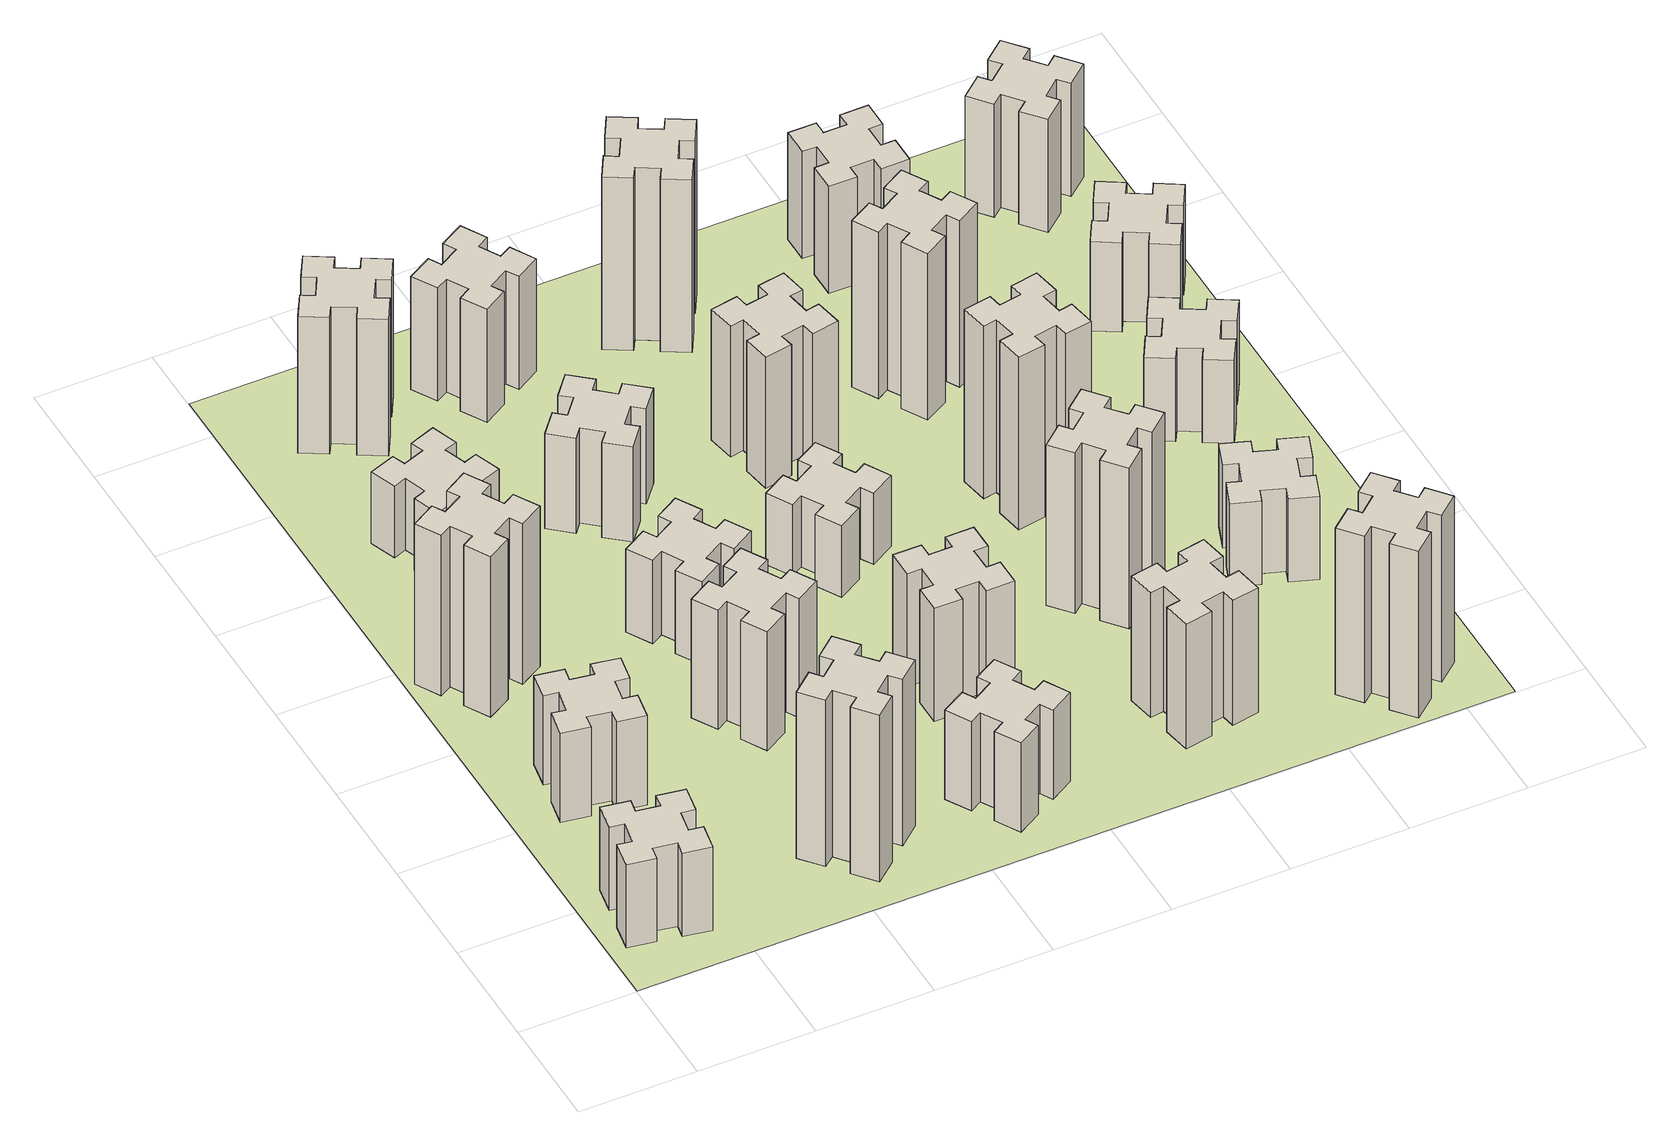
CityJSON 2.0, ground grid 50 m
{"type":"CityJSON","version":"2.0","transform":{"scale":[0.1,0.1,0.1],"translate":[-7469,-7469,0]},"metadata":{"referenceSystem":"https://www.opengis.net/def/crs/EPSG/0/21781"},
"CityObjects":{
"building1":{"type":"Building","attributes":{"class":"1000","function":"1000","usage":"1000","yearOfConstruction":2016,"roofType":"1000","measuredHeight":42,"storeysAboveGround":30,"storeysBelowGround":0},"geometry":[{"type":"Solid","lod":"1","boundaries":[[[[0,1,2,3,4,5,6,7,8,9,10,11,12,13,14,15,16,17,18,19]],[[17,16,20,21]],[[16,15,22,20]],[[15,14,23,22]],[[14,13,24,23]],[[13,12,25,24]],[[12,11,26,25]],[[11,10,27,26]],[[10,9,28,27]],[[9,8,29,28]],[[8,7,30,29]],[[7,6,31,30]],[[6,5,32,31]],[[5,4,33,32]],[[4,3,34,33]],[[3,2,35,34]],[[2,1,36,35]],[[1,0,37,36]],[[0,19,38,37]],[[19,18,39,38]],[[18,17,21,39]],[[24,25,26,27,28,29,30,31,32,33,34,35,36,37,38,39,21,20,22,23]]]]}]},
"building2":{"type":"Building","attributes":{"class":"1000","function":"1000","usage":"1000","yearOfConstruction":2016,"roofType":"1000","measuredHeight":45,"storeysAboveGround":30,"storeysBelowGround":0},"geometry":[{"type":"Solid","lod":"1","boundaries":[[[[40,41,42,43,44,45,46,47,48,49,50,51,52,53,54,55,56,57,58,59]],[[57,56,60,61]],[[56,55,62,60]],[[55,54,63,62]],[[54,53,64,63]],[[53,52,65,64]],[[52,51,66,65]],[[51,50,67,66]],[[50,49,68,67]],[[49,48,69,68]],[[48,47,70,69]],[[47,46,71,70]],[[46,45,72,71]],[[45,44,73,72]],[[44,43,74,73]],[[43,42,75,74]],[[42,41,76,75]],[[41,40,77,76]],[[40,59,78,77]],[[59,58,79,78]],[[58,57,61,79]],[[64,65,66,67,68,69,70,71,72,73,74,75,76,77,78,79,61,60,62,63]]]]}]},
"building3":{"type":"Building","attributes":{"class":"1000","function":"1000","usage":"1000","yearOfConstruction":2016,"roofType":"1000","measuredHeight":81,"storeysAboveGround":30,"storeysBelowGround":0},"geometry":[{"type":"Solid","lod":"1","boundaries":[[[[80,81,82,83,84,85,86,87,88,89,90,91,92,93,94,95,96,97,98,99]],[[97,96,100,101]],[[96,95,102,100]],[[95,94,103,102]],[[94,93,104,103]],[[93,92,105,104]],[[92,91,106,105]],[[91,90,107,106]],[[90,89,108,107]],[[89,88,109,108]],[[88,87,110,109]],[[87,86,111,110]],[[86,85,112,111]],[[85,84,113,112]],[[84,83,114,113]],[[83,82,115,114]],[[82,81,116,115]],[[81,80,117,116]],[[80,99,118,117]],[[99,98,119,118]],[[98,97,101,119]],[[104,105,106,107,108,109,110,111,112,113,114,115,116,117,118,119,101,100,102,103]]]]}]},
"building4":{"type":"Building","attributes":{"class":"1000","function":"1000","usage":"1000","yearOfConstruction":2016,"roofType":"1000","measuredHeight":84,"storeysAboveGround":30,"storeysBelowGround":0},"geometry":[{"type":"Solid","lod":"1","boundaries":[[[[120,121,122,123,124,125,126,127,128,129,130,131,132,133,134,135,136,137,138,139]],[[137,136,140,141]],[[136,135,142,140]],[[135,134,143,142]],[[134,133,144,143]],[[133,132,145,144]],[[132,131,146,145]],[[131,130,147,146]],[[130,129,148,147]],[[129,128,149,148]],[[128,127,150,149]],[[127,126,151,150]],[[126,125,152,151]],[[125,124,153,152]],[[124,123,154,153]],[[123,122,155,154]],[[122,121,156,155]],[[121,120,157,156]],[[120,139,158,157]],[[139,138,159,158]],[[138,137,141,159]],[[144,145,146,147,148,149,150,151,152,153,154,155,156,157,158,159,141,140,142,143]]]]}]},
"building5":{"type":"Building","attributes":{"class":"1000","function":"1000","usage":"1000","yearOfConstruction":2016,"roofType":"1000","measuredHeight":36,"storeysAboveGround":30,"storeysBelowGround":0},"geometry":[{"type":"Solid","lod":"1","boundaries":[[[[160,161,162,163,164,165,166,167,168,169,170,171,172,173,174,175,176,177,178,179]],[[177,176,180,181]],[[176,175,182,180]],[[175,174,183,182]],[[174,173,184,183]],[[173,172,185,184]],[[172,171,186,185]],[[171,170,187,186]],[[170,169,188,187]],[[169,168,189,188]],[[168,167,190,189]],[[167,166,191,190]],[[166,165,192,191]],[[165,164,193,192]],[[164,163,194,193]],[[163,162,195,194]],[[162,161,196,195]],[[161,160,197,196]],[[160,179,198,197]],[[179,178,199,198]],[[178,177,181,199]],[[184,185,186,187,188,189,190,191,192,193,194,195,196,197,198,199,181,180,182,183]]]]}]},
"building6":{"type":"Building","attributes":{"class":"1000","function":"1000","usage":"1000","yearOfConstruction":2016,"roofType":"1000","measuredHeight":69,"storeysAboveGround":30,"storeysBelowGround":0},"geometry":[{"type":"Solid","lod":"1","boundaries":[[[[200,201,202,203,204,205,206,207,208,209,210,211,212,213,214,215,216,217,218,219]],[[217,216,220,221]],[[216,215,222,220]],[[215,214,223,222]],[[214,213,224,223]],[[213,212,225,224]],[[212,211,226,225]],[[211,210,227,226]],[[210,209,228,227]],[[209,208,229,228]],[[208,207,230,229]],[[207,206,231,230]],[[206,205,232,231]],[[205,204,233,232]],[[204,203,234,233]],[[203,202,235,234]],[[202,201,236,235]],[[201,200,237,236]],[[200,219,238,237]],[[219,218,239,238]],[[218,217,221,239]],[[224,225,226,227,228,229,230,231,232,233,234,235,236,237,238,239,221,220,222,223]]]]}]},
"building7":{"type":"Building","attributes":{"class":"1000","function":"1000","usage":"1000","yearOfConstruction":2016,"roofType":"1000","measuredHeight":60,"storeysAboveGround":30,"storeysBelowGround":0},"geometry":[{"type":"Solid","lod":"1","boundaries":[[[[240,241,242,243,244,245,246,247,248,249,250,251,252,253,254,255,256,257,258,259]],[[257,256,260,261]],[[256,255,262,260]],[[255,254,263,262]],[[254,253,264,263]],[[253,252,265,264]],[[252,251,266,265]],[[251,250,267,266]],[[250,249,268,267]],[[249,248,269,268]],[[248,247,270,269]],[[247,246,271,270]],[[246,245,272,271]],[[245,244,273,272]],[[244,243,274,273]],[[243,242,275,274]],[[242,241,276,275]],[[241,240,277,276]],[[240,259,278,277]],[[259,258,279,278]],[[258,257,261,279]],[[264,265,266,267,268,269,270,271,272,273,274,275,276,277,278,279,261,260,262,263]]]]}]},
"building8":{"type":"Building","attributes":{"class":"1000","function":"1000","usage":"1000","yearOfConstruction":2016,"roofType":"1000","measuredHeight":42,"storeysAboveGround":30,"storeysBelowGround":0},"geometry":[{"type":"Solid","lod":"1","boundaries":[[[[280,281,282,283,284,285,286,287,288,289,290,291,292,293,294,295,296,297,298,299]],[[297,296,300,301]],[[296,295,302,300]],[[295,294,303,302]],[[294,293,304,303]],[[293,292,305,304]],[[292,291,306,305]],[[291,290,307,306]],[[290,289,308,307]],[[289,288,309,308]],[[288,287,310,309]],[[287,286,311,310]],[[286,285,312,311]],[[285,284,313,312]],[[284,283,314,313]],[[283,282,315,314]],[[282,281,316,315]],[[281,280,317,316]],[[280,299,318,317]],[[299,298,319,318]],[[298,297,301,319]],[[304,305,306,307,308,309,310,311,312,313,314,315,316,317,318,319,301,300,302,303]]]]}]},
"building9":{"type":"Building","attributes":{"class":"1000","function":"1000","usage":"1000","yearOfConstruction":2016,"roofType":"1000","measuredHeight":48,"storeysAboveGround":30,"storeysBelowGround":0},"geometry":[{"type":"Solid","lod":"1","boundaries":[[[[320,321,322,323,324,325,326,327,328,329,330,331,332,333,334,335,336,337,338,339]],[[337,336,340,341]],[[336,335,342,340]],[[335,334,343,342]],[[334,333,344,343]],[[333,332,345,344]],[[332,331,346,345]],[[331,330,347,346]],[[330,329,348,347]],[[329,328,349,348]],[[328,327,350,349]],[[327,326,351,350]],[[326,325,352,351]],[[325,324,353,352]],[[324,323,354,353]],[[323,322,355,354]],[[322,321,356,355]],[[321,320,357,356]],[[320,339,358,357]],[[339,338,359,358]],[[338,337,341,359]],[[344,345,346,347,348,349,350,351,352,353,354,355,356,357,358,359,341,340,342,343]]]]}]},
"building10":{"type":"Building","attributes":{"class":"1000","function":"1000","usage":"1000","yearOfConstruction":2016,"roofType":"1000","measuredHeight":45,"storeysAboveGround":30,"storeysBelowGround":0},"geometry":[{"type":"Solid","lod":"1","boundaries":[[[[360,361,362,363,364,365,366,367,368,369,370,371,372,373,374,375,376,377,378,379]],[[377,376,380,381]],[[376,375,382,380]],[[375,374,383,382]],[[374,373,384,383]],[[373,372,385,384]],[[372,371,386,385]],[[371,370,387,386]],[[370,369,388,387]],[[369,368,389,388]],[[368,367,390,389]],[[367,366,391,390]],[[366,365,392,391]],[[365,364,393,392]],[[364,363,394,393]],[[363,362,395,394]],[[362,361,396,395]],[[361,360,397,396]],[[360,379,398,397]],[[379,378,399,398]],[[378,377,381,399]],[[384,385,386,387,388,389,390,391,392,393,394,395,396,397,398,399,381,380,382,383]]]]}]},
"building11":{"type":"Building","attributes":{"class":"1000","function":"1000","usage":"1000","yearOfConstruction":2016,"roofType":"1000","measuredHeight":57,"storeysAboveGround":30,"storeysBelowGround":0},"geometry":[{"type":"Solid","lod":"1","boundaries":[[[[400,401,402,403,404,405,406,407,408,409,410,411,412,413,414,415,416,417,418,419]],[[417,416,420,421]],[[416,415,422,420]],[[415,414,423,422]],[[414,413,424,423]],[[413,412,425,424]],[[412,411,426,425]],[[411,410,427,426]],[[410,409,428,427]],[[409,408,429,428]],[[408,407,430,429]],[[407,406,431,430]],[[406,405,432,431]],[[405,404,433,432]],[[404,403,434,433]],[[403,402,435,434]],[[402,401,436,435]],[[401,400,437,436]],[[400,419,438,437]],[[419,418,439,438]],[[418,417,421,439]],[[424,425,426,427,428,429,430,431,432,433,434,435,436,437,438,439,421,420,422,423]]]]}]},
"building12":{"type":"Building","attributes":{"class":"1000","function":"1000","usage":"1000","yearOfConstruction":2016,"roofType":"1000","measuredHeight":57,"storeysAboveGround":30,"storeysBelowGround":0},"geometry":[{"type":"Solid","lod":"1","boundaries":[[[[440,441,442,443,444,445,446,447,448,449,450,451,452,453,454,455,456,457,458,459]],[[457,456,460,461]],[[456,455,462,460]],[[455,454,463,462]],[[454,453,464,463]],[[453,452,465,464]],[[452,451,466,465]],[[451,450,467,466]],[[450,449,468,467]],[[449,448,469,468]],[[448,447,470,469]],[[447,446,471,470]],[[446,445,472,471]],[[445,444,473,472]],[[444,443,474,473]],[[443,442,475,474]],[[442,441,476,475]],[[441,440,477,476]],[[440,459,478,477]],[[459,458,479,478]],[[458,457,461,479]],[[464,465,466,467,468,469,470,471,472,473,474,475,476,477,478,479,461,460,462,463]]]]}]},
"building13":{"type":"Building","attributes":{"class":"1000","function":"1000","usage":"1000","yearOfConstruction":2016,"roofType":"1000","measuredHeight":36,"storeysAboveGround":30,"storeysBelowGround":0},"geometry":[{"type":"Solid","lod":"1","boundaries":[[[[480,481,482,483,484,485,486,487,488,489,490,491,492,493,494,495,496,497,498,499]],[[497,496,500,501]],[[496,495,502,500]],[[495,494,503,502]],[[494,493,504,503]],[[493,492,505,504]],[[492,491,506,505]],[[491,490,507,506]],[[490,489,508,507]],[[489,488,509,508]],[[488,487,510,509]],[[487,486,511,510]],[[486,485,512,511]],[[485,484,513,512]],[[484,483,514,513]],[[483,482,515,514]],[[482,481,516,515]],[[481,480,517,516]],[[480,499,518,517]],[[499,498,519,518]],[[498,497,501,519]],[[504,505,506,507,508,509,510,511,512,513,514,515,516,517,518,519,501,500,502,503]]]]}]},
"building14":{"type":"Building","attributes":{"class":"1000","function":"1000","usage":"1000","yearOfConstruction":2016,"roofType":"1000","measuredHeight":66,"storeysAboveGround":30,"storeysBelowGround":0},"geometry":[{"type":"Solid","lod":"1","boundaries":[[[[520,521,522,523,524,525,526,527,528,529,530,531,532,533,534,535,536,537,538,539]],[[537,536,540,541]],[[536,535,542,540]],[[535,534,543,542]],[[534,533,544,543]],[[533,532,545,544]],[[532,531,546,545]],[[531,530,547,546]],[[530,529,548,547]],[[529,528,549,548]],[[528,527,550,549]],[[527,526,551,550]],[[526,525,552,551]],[[525,524,553,552]],[[524,523,554,553]],[[523,522,555,554]],[[522,521,556,555]],[[521,520,557,556]],[[520,539,558,557]],[[539,538,559,558]],[[538,537,541,559]],[[544,545,546,547,548,549,550,551,552,553,554,555,556,557,558,559,541,540,542,543]]]]}]},
"building15":{"type":"Building","attributes":{"class":"1000","function":"1000","usage":"1000","yearOfConstruction":2016,"roofType":"1000","measuredHeight":63,"storeysAboveGround":30,"storeysBelowGround":0},"geometry":[{"type":"Solid","lod":"1","boundaries":[[[[560,561,562,563,564,565,566,567,568,569,570,571,572,573,574,575,576,577,578,579]],[[577,576,580,581]],[[576,575,582,580]],[[575,574,583,582]],[[574,573,584,583]],[[573,572,585,584]],[[572,571,586,585]],[[571,570,587,586]],[[570,569,588,587]],[[569,568,589,588]],[[568,567,590,589]],[[567,566,591,590]],[[566,565,592,591]],[[565,564,593,592]],[[564,563,594,593]],[[563,562,595,594]],[[562,561,596,595]],[[561,560,597,596]],[[560,579,598,597]],[[579,578,599,598]],[[578,577,581,599]],[[584,585,586,587,588,589,590,591,592,593,594,595,596,597,598,599,581,580,582,583]]]]}]},
"building16":{"type":"Building","attributes":{"class":"1000","function":"1000","usage":"1000","yearOfConstruction":2016,"roofType":"1000","measuredHeight":87,"storeysAboveGround":30,"storeysBelowGround":0},"geometry":[{"type":"Solid","lod":"1","boundaries":[[[[600,601,602,603,604,605,606,607,608,609,610,611,612,613,614,615,616,617,618,619]],[[617,616,620,621]],[[616,615,622,620]],[[615,614,623,622]],[[614,613,624,623]],[[613,612,625,624]],[[612,611,626,625]],[[611,610,627,626]],[[610,609,628,627]],[[609,608,629,628]],[[608,607,630,629]],[[607,606,631,630]],[[606,605,632,631]],[[605,604,633,632]],[[604,603,634,633]],[[603,602,635,634]],[[602,601,636,635]],[[601,600,637,636]],[[600,619,638,637]],[[619,618,639,638]],[[618,617,621,639]],[[624,625,626,627,628,629,630,631,632,633,634,635,636,637,638,639,621,620,622,623]]]]}]},
"building17":{"type":"Building","attributes":{"class":"1000","function":"1000","usage":"1000","yearOfConstruction":2016,"roofType":"1000","measuredHeight":81,"storeysAboveGround":30,"storeysBelowGround":0},"geometry":[{"type":"Solid","lod":"1","boundaries":[[[[640,641,642,643,644,645,646,647,648,649,650,651,652,653,654,655,656,657,658,659]],[[657,656,660,661]],[[656,655,662,660]],[[655,654,663,662]],[[654,653,664,663]],[[653,652,665,664]],[[652,651,666,665]],[[651,650,667,666]],[[650,649,668,667]],[[649,648,669,668]],[[648,647,670,669]],[[647,646,671,670]],[[646,645,672,671]],[[645,644,673,672]],[[644,643,674,673]],[[643,642,675,674]],[[642,641,676,675]],[[641,640,677,676]],[[640,659,678,677]],[[659,658,679,678]],[[658,657,661,679]],[[664,665,666,667,668,669,670,671,672,673,674,675,676,677,678,679,661,660,662,663]]]]}]},
"building18":{"type":"Building","attributes":{"class":"1000","function":"1000","usage":"1000","yearOfConstruction":2016,"roofType":"1000","measuredHeight":87,"storeysAboveGround":30,"storeysBelowGround":0},"geometry":[{"type":"Solid","lod":"1","boundaries":[[[[680,681,682,683,684,685,686,687,688,689,690,691,692,693,694,695,696,697,698,699]],[[697,696,700,701]],[[696,695,702,700]],[[695,694,703,702]],[[694,693,704,703]],[[693,692,705,704]],[[692,691,706,705]],[[691,690,707,706]],[[690,689,708,707]],[[689,688,709,708]],[[688,687,710,709]],[[687,686,711,710]],[[686,685,712,711]],[[685,684,713,712]],[[684,683,714,713]],[[683,682,715,714]],[[682,681,716,715]],[[681,680,717,716]],[[680,699,718,717]],[[699,698,719,718]],[[698,697,701,719]],[[704,705,706,707,708,709,710,711,712,713,714,715,716,717,718,719,701,700,702,703]]]]}]},
"building19":{"type":"Building","attributes":{"class":"1000","function":"1000","usage":"1000","yearOfConstruction":2016,"roofType":"1000","measuredHeight":84,"storeysAboveGround":30,"storeysBelowGround":0},"geometry":[{"type":"Solid","lod":"1","boundaries":[[[[720,721,722,723,724,725,726,727,728,729,730,731,732,733,734,735,736,737,738,739]],[[737,736,740,741]],[[736,735,742,740]],[[735,734,743,742]],[[734,733,744,743]],[[733,732,745,744]],[[732,731,746,745]],[[731,730,747,746]],[[730,729,748,747]],[[729,728,749,748]],[[728,727,750,749]],[[727,726,751,750]],[[726,725,752,751]],[[725,724,753,752]],[[724,723,754,753]],[[723,722,755,754]],[[722,721,756,755]],[[721,720,757,756]],[[720,739,758,757]],[[739,738,759,758]],[[738,737,741,759]],[[744,745,746,747,748,749,750,751,752,753,754,755,756,757,758,759,741,740,742,743]]]]}]},
"building20":{"type":"Building","attributes":{"class":"1000","function":"1000","usage":"1000","yearOfConstruction":2016,"roofType":"1000","measuredHeight":84,"storeysAboveGround":30,"storeysBelowGround":0},"geometry":[{"type":"Solid","lod":"1","boundaries":[[[[760,761,762,763,764,765,766,767,768,769,770,771,772,773,774,775,776,777,778,779]],[[777,776,780,781]],[[776,775,782,780]],[[775,774,783,782]],[[774,773,784,783]],[[773,772,785,784]],[[772,771,786,785]],[[771,770,787,786]],[[770,769,788,787]],[[769,768,789,788]],[[768,767,790,789]],[[767,766,791,790]],[[766,765,792,791]],[[765,764,793,792]],[[764,763,794,793]],[[763,762,795,794]],[[762,761,796,795]],[[761,760,797,796]],[[760,779,798,797]],[[779,778,799,798]],[[778,777,781,799]],[[784,785,786,787,788,789,790,791,792,793,794,795,796,797,798,799,781,780,782,783]]]]}]},
"building21":{"type":"Building","attributes":{"class":"1000","function":"1000","usage":"1000","yearOfConstruction":2016,"roofType":"1000","measuredHeight":42,"storeysAboveGround":30,"storeysBelowGround":0},"geometry":[{"type":"Solid","lod":"1","boundaries":[[[[800,801,802,803,804,805,806,807,808,809,810,811,812,813,814,815,816,817,818,819]],[[817,816,820,821]],[[816,815,822,820]],[[815,814,823,822]],[[814,813,824,823]],[[813,812,825,824]],[[812,811,826,825]],[[811,810,827,826]],[[810,809,828,827]],[[809,808,829,828]],[[808,807,830,829]],[[807,806,831,830]],[[806,805,832,831]],[[805,804,833,832]],[[804,803,834,833]],[[803,802,835,834]],[[802,801,836,835]],[[801,800,837,836]],[[800,819,838,837]],[[819,818,839,838]],[[818,817,821,839]],[[824,825,826,827,828,829,830,831,832,833,834,835,836,837,838,839,821,820,822,823]]]]}]},
"building22":{"type":"Building","attributes":{"class":"1000","function":"1000","usage":"1000","yearOfConstruction":2016,"roofType":"1000","measuredHeight":54,"storeysAboveGround":30,"storeysBelowGround":0},"geometry":[{"type":"Solid","lod":"1","boundaries":[[[[840,841,842,843,844,845,846,847,848,849,850,851,852,853,854,855,856,857,858,859]],[[857,856,860,861]],[[856,855,862,860]],[[855,854,863,862]],[[854,853,864,863]],[[853,852,865,864]],[[852,851,866,865]],[[851,850,867,866]],[[850,849,868,867]],[[849,848,869,868]],[[848,847,870,869]],[[847,846,871,870]],[[846,845,872,871]],[[845,844,873,872]],[[844,843,874,873]],[[843,842,875,874]],[[842,841,876,875]],[[841,840,877,876]],[[840,859,878,877]],[[859,858,879,878]],[[858,857,861,879]],[[864,865,866,867,868,869,870,871,872,873,874,875,876,877,878,879,861,860,862,863]]]]}]},
"building23":{"type":"Building","attributes":{"class":"1000","function":"1000","usage":"1000","yearOfConstruction":2016,"roofType":"1000","measuredHeight":42,"storeysAboveGround":30,"storeysBelowGround":0},"geometry":[{"type":"Solid","lod":"1","boundaries":[[[[880,881,882,883,884,885,886,887,888,889,890,891,892,893,894,895,896,897,898,899]],[[897,896,900,901]],[[896,895,902,900]],[[895,894,903,902]],[[894,893,904,903]],[[893,892,905,904]],[[892,891,906,905]],[[891,890,907,906]],[[890,889,908,907]],[[889,888,909,908]],[[888,887,910,909]],[[887,886,911,910]],[[886,885,912,911]],[[885,884,913,912]],[[884,883,914,913]],[[883,882,915,914]],[[882,881,916,915]],[[881,880,917,916]],[[880,899,918,917]],[[899,898,919,918]],[[898,897,901,919]],[[904,905,906,907,908,909,910,911,912,913,914,915,916,917,918,919,901,900,902,903]]]]}]},
"building24":{"type":"Building","attributes":{"class":"1000","function":"1000","usage":"1000","yearOfConstruction":2016,"roofType":"1000","measuredHeight":45,"storeysAboveGround":30,"storeysBelowGround":0},"geometry":[{"type":"Solid","lod":"1","boundaries":[[[[920,921,922,923,924,925,926,927,928,929,930,931,932,933,934,935,936,937,938,939]],[[937,936,940,941]],[[936,935,942,940]],[[935,934,943,942]],[[934,933,944,943]],[[933,932,945,944]],[[932,931,946,945]],[[931,930,947,946]],[[930,929,948,947]],[[929,928,949,948]],[[928,927,950,949]],[[927,926,951,950]],[[926,925,952,951]],[[925,924,953,952]],[[924,923,954,953]],[[923,922,955,954]],[[922,921,956,955]],[[921,920,957,956]],[[920,939,958,957]],[[939,938,959,958]],[[938,937,941,959]],[[944,945,946,947,948,949,950,951,952,953,954,955,956,957,958,959,941,940,942,943]]]]}]},
"building25":{"type":"Building","attributes":{"class":"1000","function":"1000","usage":"1000","yearOfConstruction":2016,"roofType":"1000","measuredHeight":57,"storeysAboveGround":30,"storeysBelowGround":0},"geometry":[{"type":"Solid","lod":"1","boundaries":[[[[960,961,962,963,964,965,966,967,968,969,970,971,972,973,974,975,976,977,978,979]],[[977,976,980,981]],[[976,975,982,980]],[[975,974,983,982]],[[974,973,984,983]],[[973,972,985,984]],[[972,971,986,985]],[[971,970,987,986]],[[970,969,988,987]],[[969,968,989,988]],[[968,967,990,989]],[[967,966,991,990]],[[966,965,992,991]],[[965,964,993,992]],[[964,963,994,993]],[[963,962,995,994]],[[962,961,996,995]],[[961,960,997,996]],[[960,979,998,997]],[[979,978,999,998]],[[978,977,981,999]],[[984,985,986,987,988,989,990,991,992,993,994,995,996,997,998,999,981,980,982,983]]]]}]},
"landuse1":{"type":"LandUse","attributes":{"name":"plot1","function":"1010"},"geometry":[{"type":"MultiSurface","lod":"1","boundaries":[[[1000,1001,1002,1003]]]}]}
},
"vertices":[
[375,307,0],[392,405,0],[451,395,0],[472,513,0],[354,534,0],[344,475,0],[245,492,0],[256,551,0],[137,572,0],[117,454,0],[176,444,0],[158,345,0],[99,356,0],[78,237,0],[197,217,0],[207,276,0],[305,258,0],[295,199,0],[413,178,0],[434,297,0],[305,258,420],[295,199,420],[207,276,420],[197,217,420],[78,237,420],[99,356,420],[158,345,420],[176,444,420],[117,454,420],[137,572,420],[256,551,420],[245,492,420],[344,475,420],[354,534,420],[472,513,420],[451,395,420],[392,405,420],[375,307,420],[434,297,420],[413,178,420],
[276,1184,0],[258,1085,0],[199,1096,0],[178,977,0],[297,957,0],[307,1016,0],[405,998,0],[395,939,0],[513,918,0],[534,1037,0],[475,1047,0],[492,1145,0],[551,1135,0],[572,1253,0],[454,1274,0],[444,1215,0],[345,1232,0],[356,1291,0],[237,1312,0],[217,1194,0],[345,1232,450],[356,1291,450],[444,1215,450],[454,1274,450],[572,1253,450],[551,1135,450],[492,1145,450],[475,1047,450],[534,1037,450],[513,918,450],[395,939,450],[405,998,450],[307,1016,450],[297,957,450],[178,977,450],[199,1096,450],[258,1085,450],[276,1184,450],[217,1194,450],[237,1312,450],
[264,1976,0],[177,1926,0],[147,1978,0],[43,1918,0],[103,1814,0],[155,1844,0],[205,1757,0],[153,1727,0],[213,1623,0],[317,1683,0],[287,1735,0],[374,1785,0],[404,1733,0],[508,1793,0],[448,1897,0],[396,1867,0],[346,1954,0],[398,1984,0],[338,2088,0],[234,2028,0],[346,1954,810],[398,1984,810],[396,1867,810],[448,1897,810],[508,1793,810],[404,1733,810],[374,1785,810],[287,1735,810],[317,1683,810],[213,1623,810],[153,1727,810],[205,1757,810],[155,1844,810],[103,1814,810],[43,1918,810],[147,1978,810],[177,1926,810],[264,1976,810],[234,2028,810],[338,2088,810],
[999,343,0],[1063,266,0],[1017,228,0],[1094,136,0],[1186,213,0],[1148,259,0],[1224,323,0],[1263,277,0],[1355,354,0],[1278,446,0],[1232,408,0],[1167,484,0],[1213,523,0],[1136,615,0],[1044,538,0],[1083,492,0],[1006,427,0],[968,473,0],[876,396,0],[953,304,0],[1006,427,840],[968,473,840],[1083,492,840],[1044,538,840],[1136,615,840],[1213,523,840],[1167,484,840],[1232,408,840],[1278,446,840],[1355,354,840],[1263,277,840],[1224,323,840],[1148,259,840],[1186,213,840],[1094,136,840],[1017,228,840],[1063,266,840],[999,343,840],[953,304,840],[876,396,840],
[466,2475,0],[560,2509,0],[580,2453,0],[693,2494,0],[652,2607,0],[596,2586,0],[562,2680,0],[618,2700,0],[577,2813,0],[464,2772,0],[485,2716,0],[391,2682,0],[370,2738,0],[257,2697,0],[299,2584,0],[355,2605,0],[389,2511,0],[333,2490,0],[374,2377,0],[487,2419,0],[389,2511,360],[333,2490,360],[355,2605,360],[299,2584,360],[257,2697,360],[370,2738,360],[391,2682,360],[485,2716,360],[464,2772,360],[577,2813,360],[618,2700,360],[562,2680,360],[596,2586,360],[652,2607,360],[693,2494,360],[580,2453,360],[560,2509,360],[466,2475,360],[487,2419,360],[374,2377,360],
[546,3237,0],[596,3324,0],[648,3294,0],[708,3398,0],[604,3458,0],[574,3406,0],[487,3456,0],[517,3508,0],[413,3568,0],[353,3464,0],[405,3434,0],[355,3347,0],[303,3377,0],[243,3273,0],[347,3213,0],[377,3265,0],[464,3215,0],[434,3163,0],[538,3103,0],[598,3207,0],[464,3215,690],[434,3163,690],[377,3265,690],[347,3213,690],[243,3273,690],[303,3377,690],[355,3347,690],[405,3434,690],[353,3464,690],[413,3568,690],[517,3508,690],[487,3456,690],[574,3406,690],[604,3458,690],[708,3398,690],[648,3294,690],[596,3324,690],[546,3237,690],[598,3207,690],[538,3103,690],
[995,1204,0],[1045,1117,0],[993,1087,0],[1053,983,0],[1157,1043,0],[1127,1095,0],[1214,1145,0],[1244,1093,0],[1348,1153,0],[1288,1257,0],[1236,1227,0],[1186,1314,0],[1238,1344,0],[1178,1448,0],[1074,1388,0],[1104,1336,0],[1017,1286,0],[987,1338,0],[883,1278,0],[943,1174,0],[1017,1286,600],[987,1338,600],[1104,1336,600],[1074,1388,600],[1178,1448,600],[1238,1344,600],[1186,1314,600],[1236,1227,600],[1288,1257,600],[1348,1153,600],[1244,1093,600],[1214,1145,600],[1127,1095,600],[1157,1043,600],[1053,983,600],[993,1087,600],[1045,1117,600],[995,1204,600],[943,1174,600],[883,1278,600],
[1104,1876,0],[1017,1826,0],[987,1878,0],[883,1818,0],[943,1714,0],[995,1744,0],[1045,1657,0],[993,1627,0],[1053,1523,0],[1157,1583,0],[1127,1635,0],[1214,1685,0],[1244,1633,0],[1348,1693,0],[1288,1797,0],[1236,1767,0],[1186,1854,0],[1238,1884,0],[1178,1988,0],[1074,1928,0],[1186,1854,420],[1238,1884,420],[1236,1767,420],[1288,1797,420],[1348,1693,420],[1244,1633,420],[1214,1685,420],[1127,1635,420],[1157,1583,420],[1053,1523,420],[993,1627,420],[1045,1657,420],[995,1744,420],[943,1714,420],[883,1818,420],[987,1878,420],[1017,1826,420],[1104,1876,420],[1074,1928,420],[1178,1988,420],
[1063,2604,0],[999,2528,0],[953,2566,0],[876,2474,0],[968,2397,0],[1006,2443,0],[1083,2379,0],[1044,2333,0],[1136,2256,0],[1213,2348,0],[1167,2386,0],[1232,2463,0],[1278,2424,0],[1355,2516,0],[1263,2593,0],[1224,2547,0],[1148,2612,0],[1186,2658,0],[1094,2735,0],[1017,2643,0],[1148,2612,480],[1186,2658,480],[1224,2547,480],[1263,2593,480],[1355,2516,480],[1278,2424,480],[1232,2463,480],[1167,2386,480],[1213,2348,480],[1136,2256,480],[1044,2333,480],[1083,2379,480],[1006,2443,480],[968,2397,480],[876,2474,480],[953,2566,480],[999,2528,480],[1063,2604,480],[1017,2643,480],[1094,2735,480],
[1876,387,0],[1826,474,0],[1878,504,0],[1818,608,0],[1714,548,0],[1744,496,0],[1657,446,0],[1627,498,0],[1523,438,0],[1583,334,0],[1635,364,0],[1685,277,0],[1633,247,0],[1693,143,0],[1797,203,0],[1767,255,0],[1854,305,0],[1884,253,0],[1988,313,0],[1928,417,0],[1854,305,450],[1884,253,450],[1767,255,450],[1797,203,450],[1693,143,450],[1633,247,450],[1685,277,450],[1635,364,450],[1583,334,450],[1523,438,450],[1627,498,450],[1657,446,450],[1744,496,450],[1714,548,450],[1818,608,450],[1878,504,450],[1826,474,450],[1876,387,450],[1928,417,450],[1988,313,450],
[1027,3215,0],[1114,3265,0],[1144,3213,0],[1248,3273,0],[1188,3377,0],[1136,3347,0],[1086,3434,0],[1138,3464,0],[1078,3568,0],[974,3508,0],[1004,3456,0],[917,3406,0],[887,3458,0],[783,3398,0],[843,3294,0],[895,3324,0],[945,3237,0],[893,3207,0],[953,3103,0],[1057,3163,0],[945,3237,570],[893,3207,570],[895,3324,570],[843,3294,570],[783,3398,570],[887,3458,570],[917,3406,570],[1004,3456,570],[974,3508,570],[1078,3568,570],[1138,3464,570],[1086,3434,570],[1136,3347,570],[1188,3377,570],[1248,3273,570],[1144,3213,570],[1114,3265,570],[1027,3215,570],[1057,3163,570],[953,3103,570],
[1905,1125,0],[1805,1125,0],[1805,1185,0],[1685,1185,0],[1685,1065,0],[1745,1065,0],[1745,965,0],[1685,965,0],[1685,845,0],[1805,845,0],[1805,905,0],[1905,905,0],[1905,845,0],[2025,845,0],[2025,965,0],[1965,965,0],[1965,1065,0],[2025,1065,0],[2025,1185,0],[1905,1185,0],[1965,1065,570],[2025,1065,570],[1965,965,570],[2025,965,570],[2025,845,570],[1905,845,570],[1905,905,570],[1805,905,570],[1805,845,570],[1685,845,570],[1685,965,570],[1745,965,570],[1745,1065,570],[1685,1065,570],[1685,1185,570],[1805,1185,570],[1805,1125,570],[1905,1125,570],[1905,1185,570],[2025,1185,570],
[1876,1867,0],[1826,1954,0],[1878,1984,0],[1818,2088,0],[1714,2028,0],[1744,1976,0],[1657,1926,0],[1627,1978,0],[1523,1918,0],[1583,1814,0],[1635,1844,0],[1685,1757,0],[1633,1727,0],[1693,1623,0],[1797,1683,0],[1767,1735,0],[1854,1785,0],[1884,1733,0],[1988,1793,0],[1928,1897,0],[1854,1785,360],[1884,1733,360],[1767,1735,360],[1797,1683,360],[1693,1623,360],[1633,1727,360],[1685,1757,360],[1635,1844,360],[1583,1814,360],[1523,1918,360],[1627,1978,360],[1657,1926,360],[1744,1976,360],[1714,2028,360],[1818,2088,360],[1878,1984,360],[1826,1954,360],[1876,1867,360],[1928,1897,360],[1988,1793,360],
[1825,2378,0],[1924,2396,0],[1934,2337,0],[2052,2357,0],[2031,2476,0],[1972,2465,0],[1955,2564,0],[2014,2574,0],[1993,2692,0],[1875,2671,0],[1885,2612,0],[1787,2595,0],[1777,2654,0],[1658,2633,0],[1679,2515,0],[1738,2525,0],[1756,2427,0],[1697,2417,0],[1717,2298,0],[1836,2319,0],[1756,2427,660],[1697,2417,660],[1738,2525,660],[1679,2515,660],[1658,2633,660],[1777,2654,660],[1787,2595,660],[1885,2612,660],[1875,2671,660],[1993,2692,660],[2014,2574,660],[1955,2564,660],[1972,2465,660],[2031,2476,660],[2052,2357,660],[1934,2337,660],[1924,2396,660],[1825,2378,660],[1836,2319,660],[1717,2298,660],
[2625,592,0],[2527,575,0],[2517,634,0],[2398,613,0],[2419,495,0],[2478,505,0],[2496,407,0],[2437,397,0],[2457,278,0],[2576,299,0],[2565,358,0],[2664,376,0],[2674,317,0],[2792,337,0],[2771,456,0],[2712,445,0],[2695,544,0],[2754,554,0],[2733,672,0],[2615,651,0],[2695,544,630],[2754,554,630],[2712,445,630],[2771,456,630],[2792,337,630],[2674,317,630],[2664,376,630],[2565,358,630],[2576,299,630],[2457,278,630],[2437,397,630],[2496,407,630],[2478,505,630],[2419,495,630],[2398,613,630],[2517,634,630],[2527,575,630],[2625,592,630],[2615,651,630],[2733,672,630],
[1826,3237,0],[1876,3324,0],[1928,3294,0],[1988,3398,0],[1884,3458,0],[1854,3406,0],[1767,3456,0],[1797,3508,0],[1693,3568,0],[1633,3464,0],[1685,3434,0],[1635,3347,0],[1583,3377,0],[1523,3273,0],[1627,3213,0],[1657,3265,0],[1744,3215,0],[1714,3163,0],[1818,3103,0],[1878,3207,0],[1744,3215,870],[1714,3163,870],[1657,3265,870],[1627,3213,870],[1523,3273,870],[1583,3377,870],[1635,3347,870],[1685,3434,870],[1633,3464,870],[1693,3568,870],[1797,3508,870],[1767,3456,870],[1854,3406,870],[1884,3458,870],[1988,3398,870],[1928,3294,870],[1876,3324,870],[1826,3237,870],[1878,3207,870],[1818,3103,870],
[2628,1099,0],[2704,1163,0],[2743,1117,0],[2835,1194,0],[2758,1286,0],[2712,1248,0],[2647,1324,0],[2693,1363,0],[2616,1455,0],[2524,1378,0],[2563,1332,0],[2486,1267,0],[2448,1313,0],[2356,1236,0],[2433,1144,0],[2479,1183,0],[2543,1106,0],[2497,1068,0],[2574,976,0],[2666,1053,0],[2543,1106,810],[2497,1068,810],[2479,1183,810],[2433,1144,810],[2356,1236,810],[2448,1313,810],[2486,1267,810],[2563,1332,810],[2524,1378,810],[2616,1455,810],[2693,1363,810],[2647,1324,810],[2712,1248,810],[2758,1286,810],[2835,1194,810],[2743,1117,810],[2704,1163,810],[2628,1099,810],[2666,1053,810],[2574,976,810],
[2565,1738,0],[2664,1756,0],[2674,1697,0],[2792,1717,0],[2771,1836,0],[2712,1825,0],[2695,1924,0],[2754,1934,0],[2733,2052,0],[2615,2031,0],[2625,1972,0],[2527,1955,0],[2517,2014,0],[2398,1993,0],[2419,1875,0],[2478,1885,0],[2496,1787,0],[2437,1777,0],[2457,1658,0],[2576,1679,0],[2496,1787,870],[2437,1777,870],[2478,1885,870],[2419,1875,870],[2398,1993,870],[2517,2014,870],[2527,1955,870],[2625,1972,870],[2615,2031,870],[2733,2052,870],[2754,1934,870],[2695,1924,870],[2712,1825,870],[2771,1836,870],[2792,1717,870],[2674,1697,870],[2664,1756,870],[2565,1738,870],[2576,1679,870],[2457,1658,870],
[2484,2716,0],[2397,2666,0],[2367,2718,0],[2263,2658,0],[2323,2554,0],[2375,2584,0],[2425,2497,0],[2373,2467,0],[2433,2363,0],[2537,2423,0],[2507,2475,0],[2594,2525,0],[2624,2473,0],[2728,2533,0],[2668,2637,0],[2616,2607,0],[2566,2694,0],[2618,2724,0],[2558,2828,0],[2454,2768,0],[2566,2694,840],[2618,2724,840],[2616,2607,840],[2668,2637,840],[2728,2533,840],[2624,2473,840],[2594,2525,840],[2507,2475,840],[2537,2423,840],[2433,2363,840],[2373,2467,840],[2425,2497,840],[2375,2584,840],[2323,2554,840],[2263,2658,840],[2367,2718,840],[2397,2666,840],[2484,2716,840],[2454,2768,840],[2558,2828,840],
[3452,308,0],[3387,384,0],[3433,423,0],[3356,515,0],[3264,438,0],[3303,392,0],[3226,327,0],[3188,373,0],[3096,296,0],[3173,204,0],[3219,243,0],[3283,166,0],[3237,128,0],[3314,36,0],[3406,113,0],[3368,159,0],[3444,223,0],[3483,177,0],[3575,254,0],[3498,346,0],[3444,223,840],[3483,177,840],[3368,159,840],[3406,113,840],[3314,36,840],[3237,128,840],[3283,166,840],[3219,243,840],[3173,204,840],[3096,296,840],[3188,373,840],[3226,327,840],[3303,392,840],[3264,438,840],[3356,515,840],[3433,423,840],[3387,384,840],[3452,308,840],[3498,346,840],[3575,254,840],
[3151,1029,0],[3245,995,0],[3224,939,0],[3337,897,0],[3378,1010,0],[3322,1031,0],[3356,1125,0],[3412,1104,0],[3453,1217,0],[3340,1258,0],[3320,1202,0],[3226,1236,0],[3247,1292,0],[3134,1333,0],[3093,1220,0],[3149,1200,0],[3115,1106,0],[3059,1127,0],[3017,1014,0],[3130,973,0],[3115,1106,420],[3059,1127,420],[3149,1200,420],[3093,1220,420],[3134,1333,420],[3247,1292,420],[3226,1236,420],[3320,1202,420],[3340,1258,420],[3453,1217,420],[3412,1104,420],[3356,1125,420],[3322,1031,420],[3378,1010,420],[3337,897,420],[3224,939,420],[3245,995,420],[3151,1029,420],[3130,973,420],[3017,1014,420],
[2705,3285,0],[2705,3385,0],[2765,3385,0],[2765,3505,0],[2645,3505,0],[2645,3445,0],[2545,3445,0],[2545,3505,0],[2425,3505,0],[2425,3385,0],[2485,3385,0],[2485,3285,0],[2425,3285,0],[2425,3165,0],[2545,3165,0],[2545,3225,0],[2645,3225,0],[2645,3165,0],[2765,3165,0],[2765,3285,0],[2645,3225,540],[2645,3165,540],[2545,3225,540],[2545,3165,540],[2425,3165,540],[2425,3285,540],[2485,3285,540],[2485,3385,540],[2425,3385,540],[2425,3505,540],[2545,3505,540],[2545,3445,540],[2645,3445,540],[2645,3505,540],[2765,3505,540],[2765,3385,540],[2705,3385,540],[2705,3285,540],[2765,3285,540],[2765,3165,540],
[3237,1885,0],[3324,1835,0],[3294,1783,0],[3398,1723,0],[3458,1827,0],[3406,1857,0],[3456,1944,0],[3508,1914,0],[3568,2018,0],[3464,2078,0],[3434,2026,0],[3347,2076,0],[3377,2128,0],[3273,2188,0],[3213,2084,0],[3265,2054,0],[3215,1967,0],[3163,1997,0],[3103,1893,0],[3207,1833,0],[3215,1967,420],[3163,1997,420],[3265,2054,420],[3213,2084,420],[3273,2188,420],[3377,2128,420],[3347,2076,420],[3434,2026,420],[3464,2078,420],[3568,2018,420],[3508,1914,420],[3456,1944,420],[3406,1857,420],[3458,1827,420],[3398,1723,420],[3294,1783,420],[3324,1835,420],[3237,1885,420],[3207,1833,420],[3103,1893,420],
[3365,2694,0],[3315,2607,0],[3263,2637,0],[3203,2533,0],[3307,2473,0],[3337,2525,0],[3424,2475,0],[3394,2423,0],[3498,2363,0],[3558,2467,0],[3506,2497,0],[3556,2584,0],[3608,2554,0],[3668,2658,0],[3564,2718,0],[3534,2666,0],[3447,2716,0],[3477,2768,0],[3373,2828,0],[3313,2724,0],[3447,2716,450],[3477,2768,450],[3534,2666,450],[3564,2718,450],[3668,2658,450],[3608,2554,450],[3556,2584,450],[3506,2497,450],[3558,2467,450],[3498,2363,450],[3394,2423,450],[3424,2475,450],[3337,2525,450],[3307,2473,450],[3203,2533,450],[3263,2637,450],[3315,2607,450],[3365,2694,450],[3313,2724,450],[3373,2828,450],
[3219,3303,0],[3283,3226,0],[3237,3188,0],[3314,3096,0],[3406,3173,0],[3368,3219,0],[3444,3283,0],[3483,3237,0],[3575,3314,0],[3498,3406,0],[3452,3368,0],[3387,3444,0],[3433,3483,0],[3356,3575,0],[3264,3498,0],[3303,3452,0],[3226,3387,0],[3188,3433,0],[3096,3356,0],[3173,3264,0],[3226,3387,570],[3188,3433,570],[3303,3452,570],[3264,3498,570],[3356,3575,570],[3433,3483,570],[3387,3444,570],[3452,3368,570],[3498,3406,570],[3575,3314,570],[3483,3237,570],[3444,3283,570],[3368,3219,570],[3406,3173,570],[3314,3096,570],[3237,3188,570],[3283,3226,570],[3219,3303,570],[3173,3264,570],[3096,3356,570],
[5,3705,0],[3705,3705,0],[3705,5,0],[5,5,0]
]}
